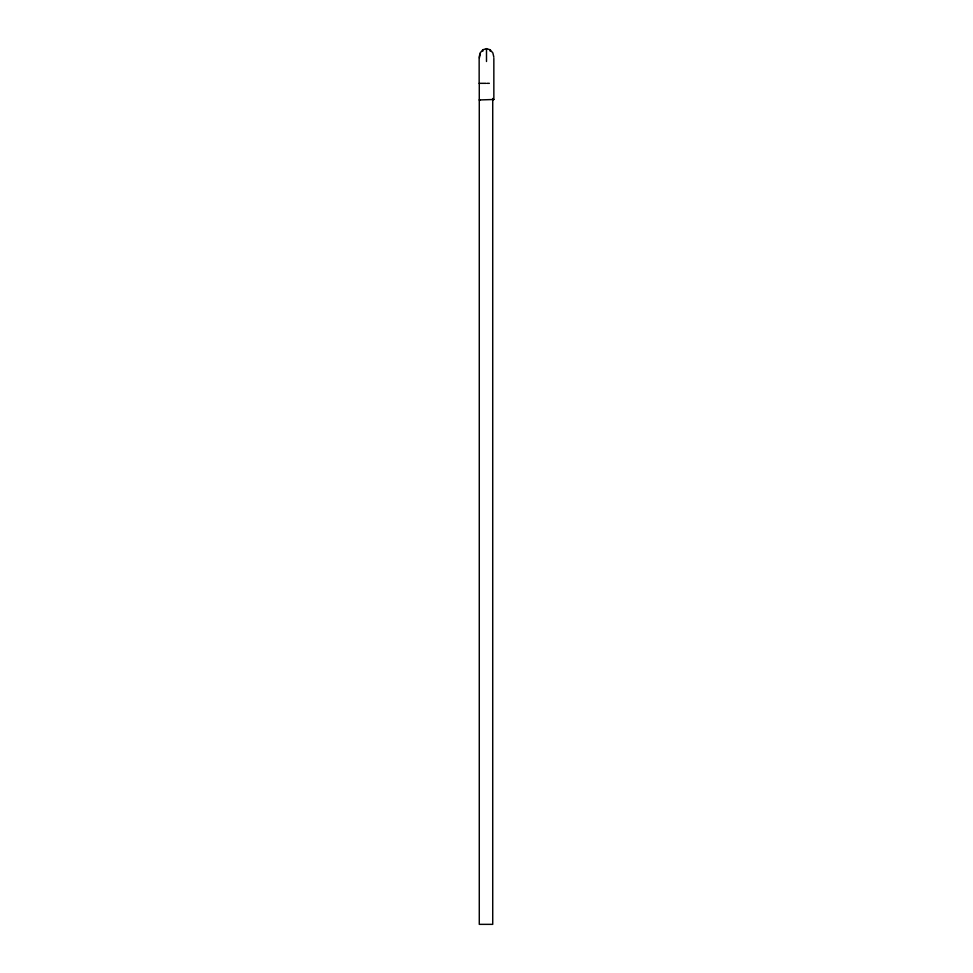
<?xml version="1.0" encoding="UTF-8"?>
<svg xmlns="http://www.w3.org/2000/svg" width="973" height="973" viewBox="0 0 973 973"><rect width="100%" height="100%" fill="white"/><g stroke="black" fill="none" stroke-linecap="round" stroke-linejoin="round"><path stroke-width="1.46" d="M479.154 83.423L479.154 58.344M482.827 51.204L482.827 49.793L486.5 48.65L490.173 49.793L492.861 52.919L493.846 57.176M486.5 61.494L486.5 48.65M490.173 51.204L490.173 49.793M493.846 58.344L493.846 99.489L492.861 99.672M479.154 57.176L480.139 52.919L482.827 49.793M479.361 57.894L480.248 54.038M486.001 83.325L479.275 83.325L479.275 924.35L492.727 924.35L492.727 98.48M487.12 83.325L489.358 83.325M493.846 99.489L479.154 99.951L480.139 100.073"/></g></svg>
